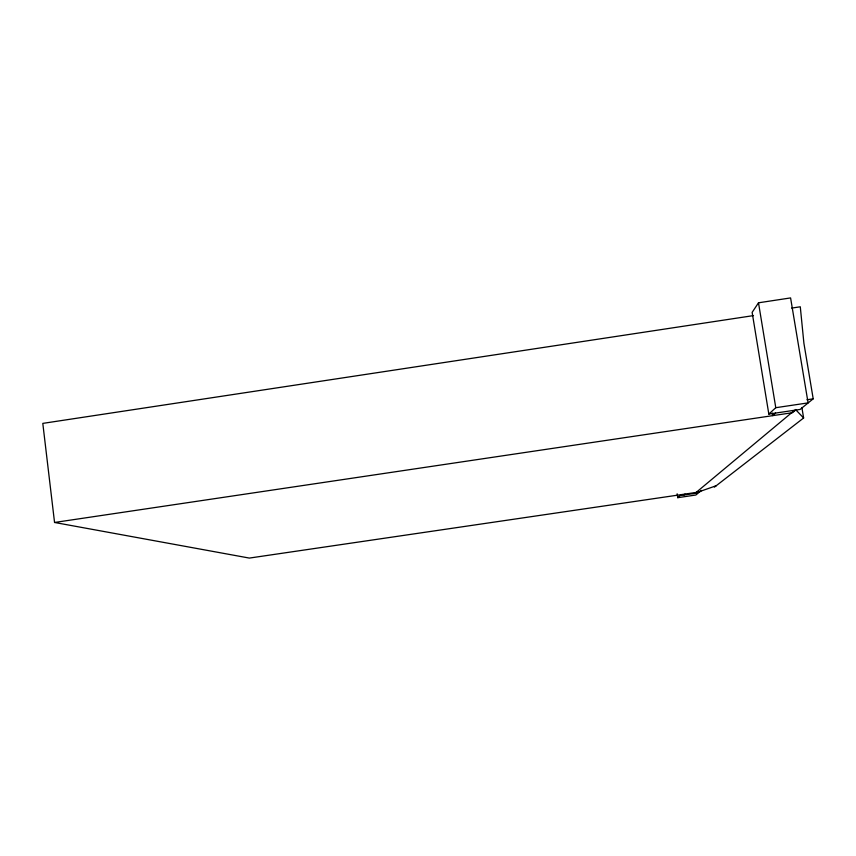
<?xml version="1.0" encoding="UTF-8"?>
<svg xmlns="http://www.w3.org/2000/svg" width="856" height="856" viewBox="0 0 856 856"><rect width="100%" height="100%" fill="white"/><g stroke="black" fill="none" stroke-linecap="round" stroke-linejoin="round"><path stroke-width="1.28" d="M768.827 414.079L775.782 407.702L808.096 402.887L790.591 297.92L758.502 302.799L752.135 312.376L768.827 414.079L800.135 409.425L813.2 398.821L803.902 343.224L800.285 306.79L791.65 308.096M677.749 497.678L680.06 495.56L698.507 492.853L695.864 495.014L677.749 497.678L677.139 493.794M684.008 494.982L685.025 494.073M775.525 413.084L772.668 415.642L772.23 413.031M696.142 492.435L794.464 410.388L796.123 410.142M695.842 493.238L696.955 492.318L249.364 558.08L54.549 522.47L42.8 423.388L753.505 315.596M795.609 410.099L792.495 412.699L54.549 522.47M699.245 492.318L701.567 490.413M714.321 486.411L714.428 487.118L803.624 417.985L801.879 407.488M695.789 492.896L716.279 485.727M806.941 399.763L813.2 398.821M795.513 409.51L803.624 417.985M758.502 302.799L775.782 407.702"/></g></svg>
